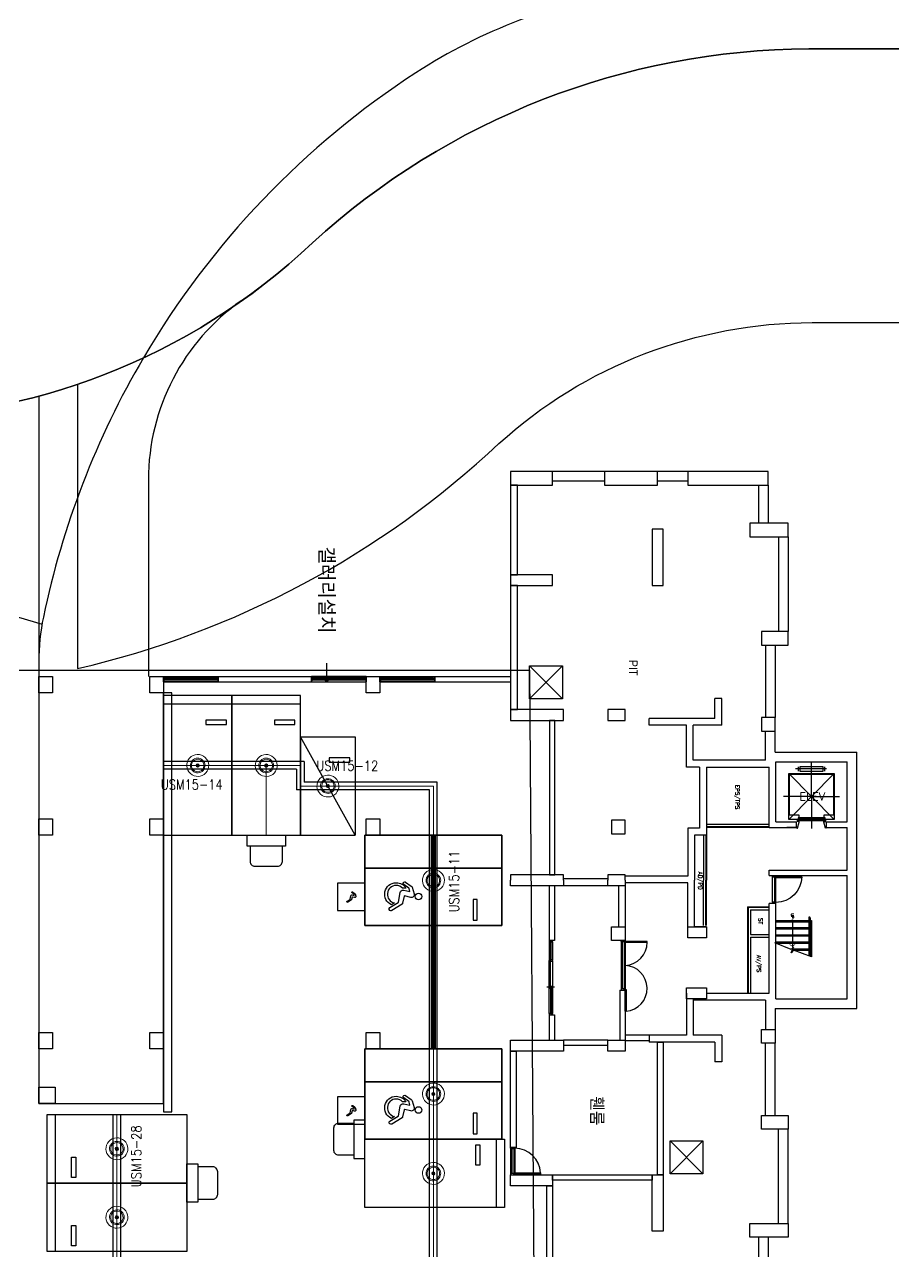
# Model space of a CAD drawing. Header units: millimetres. Extents: x 116443 to 620443, y -399357 to -63957.
# Drawn here: x 420366 to 452074, y -189261 to -144448 of the extents above; entities that cross this region are included whole.
import ezdxf
from ezdxf.enums import TextEntityAlignment as Align

# ---------------------------------------------------------------- set-up
doc = ezdxf.new("R2010")
doc.units = ezdxf.units.MM
doc.header["$LTSCALE"] = 600
for name, color, linetype, lineweight in [('1-주차면센서', 3, 'Continuous', 15), ('SD-배선', 6, 'Continuous', 0), ('TIS-TEXT', 7, 'Continuous', 18), ('주차관제', 4, 'Continuous', 158)]:
    doc.layers.add(name, color=color, linetype=linetype, lineweight=lineweight)
for name, color, linetype in [('2-주차안내등', 2, 'Continuous'), ('PARKING', 7, 'Continuous'), ('RACY WAY', 1, 'Continuous'), ('z', 8, 'Continuous'), ('레이스웨이', 6, 'Continuous'), ('유도관제-공간표시등', 2, 'Continuous'), ('유도관제-통신', 6, 'Continuous')]:
    doc.layers.add(name, color=color, linetype=linetype)
doc.styles.add('GHS', font='romans.shx', dxfattribs={"bigfont": 'ghs.shx'})

# ---------------------------------------------------------------- blocks, each defined once
blk = doc.blocks.new('주차-확장형')
at = {"layer": 'z', "color": 8, "linetype": 'Continuous'}
blk.add_line((0, 300), (2500, 300), dxfattribs=at)
at = {"layer": 'z', "color": 8, "linetype": 'Continuous', "flags": 128}
for points in [[(2500, 0), (0, 0), (0, 5100), (2500, 5100)], [(1550, 1050), (2300, 1050), (2300, 900), (1550, 900)]]:
    blk.add_lwpolyline(points, close=True, dxfattribs=at)
blk = doc.blocks.new('주차-장애인')
at = {"layer": 'z', "color": 8}
for points in [[(1200, 5000), (0, 5000), (0, 0), (1200, 0)], [(0, 5000), (3300, 5000), (3300, 0), (0, 0)], [(1200, 0), (3300, 0), (3300, 5000), (1200, 5000)], [(2350, 4100), (2350, 3950), (3100, 3950), (3100, 4100)], [(1750, -1000), (2750, -1000), (2750, 0), (1750, 0)]]:
    blk.add_lwpolyline(points, close=True, dxfattribs=at)
for points in [[(3300, 0), (3300, 5000), (0, 5000), (0, 0), (1750, 0)], [(2750, 0), (3300, 0)]]:
    blk.add_lwpolyline(points, dxfattribs=at)
for points in [[(2056, 1638, 0.057402), (2057, 1639, 0.483968), (2050, 1644, 0), (2050, 1644), (1945, 1619, 0.180566), (1928, 1608), (1793, 1421, -0.728167), (1696, 1453, -0.157295), (1706, 1485), (1854, 1690, -0.164911), (1895, 1720), (2142, 1794, -0.574907), (2269, 1676), (2217, 1447, 0.42106), (2228, 1429), (2483, 1378, -0.207816), (2515, 1355), (2747, 978), (2747, 978, -0.138685), (2756, 945, -0.756412), (2640, 913, -0.000001), (2640, 913), (2453, 1218, 0.211774), (2443, 1224), (2092, 1290, 0), (2092, 1290, -0.361063), (2003, 1397, -0.057402), (2006, 1422), (2006, 1422), (2056, 1638)], [(1932, 1500), (1932, 1377, 0.20635), (1832, 1143, 0.91237), (2470, 1084), (2539, 975, -0.813693), (1733, 1143, -0.259842), (1932, 1500, 0.259842)], [(2197, -388, 0.057402), (2197, -388, 0.483968), (2194, -386, 0), (2194, -386), (2157, -395, 0.180566), (2150, -399), (2102, -466, -0.728167), (2067, -454, -0.157295), (2071, -443), (2124, -369, -0.164911), (2139, -358), (2228, -332, -0.574907), (2273, -374), (2254, -457, 0.42106), (2259, -463), (2350, -482, -0.207816), (2362, -490), (2445, -625), (2445, -625, -0.138685), (2449, -637, -0.756412), (2407, -649, -0.000001), (2407, -649), (2339, -539, 0.211774), (2336, -537), (2210, -513, 0), (2210, -513, -0.361063), (2178, -475, -0.057402), (2179, -466), (2179, -466), (2197, -388)]]:
    blk.add_lwpolyline(points, format="xyb", dxfattribs=at)
blk.add_ellipse((2233, 1953), major_axis=(99.3, 68.4), ratio=1, start_param=-0.602967, end_param=5.680218, dxfattribs=at)
blk = doc.blocks.new('eq-el-011-D-P')
at = {"layer": 'z', "color": 8}
for p, q in [((550, 1900), (-585, 1900)), ((-485, 1975), (-485, 1825)), ((0, 894), (0, 2135)), ((485, 1825), (485, 1975)), ((825, 1735), (-825, 53)), ((-825, 1735), (825, 53)), ((-825, 53), (-825, 1735)), ((-825, 1735), (825, 1735)), ((825, 1735), (825, 53)), ((0, 894), (-1025, 894)), ((0, 894), (0, -272)), ((0, 894), (1025, 894)), ((-450, 53), (-825, 53)), ((-460, 65), (-450, 65)), ((-450, 65), (-450, 53)), ((0, 115), (0, 75)), ((0, 40), (0, 0)), ((450, 65), (460, 65)), ((460, 65), (450, 65)), ((450, 53), (450, 65)), ((825, 53), (450, 53)), ((-540, -235), (-540, -260)), ((-535, -265), (-514, -265)), ((-520, -20), (-520, -35)), ((-455, -15), (-515, -15)), ((-509, -261), (-450, -46)), ((-450, -44), (-450, -20)), ((450, -44), (450, -20)), ((509, -261), (450, -46)), ((455, -15), (515, -15)), ((535, -265), (514, -265)), ((520, -20), (520, -35)), ((540, -235), (540, -260))]:
    blk.add_line(p, q, dxfattribs=at)
for points in [[(-425, 1975), (-425, 1825), (425, 1825), (425, 1975)], [(-510, 40), (510, 40), (510, 0), (-510, 0)], [(500, 75), (500, 115), (-490, 115), (-490, 75)]]:
    blk.add_lwpolyline(points, close=True, dxfattribs=at)
blk.add_lwpolyline([(-460, 125), (-450, 125), (-450, 210), (-800, 210), (-800, 1710), (800, 1710), (800, 210), (450, 210), (450, 125), (460, 125)], dxfattribs=at)
for centre, start, end in [((-535, -260), 180, 270), ((-515, -20), 90, 180), ((-514, -260), 270, 344.7449), ((-455, -20), 0, 90), ((-455, -44), 344.7449, 360), ((455, -20), 90, 180), ((455, -44), 180, 195.2551), ((514, -260), 195.2551, 270), ((515, -20), 0, 90), ((535, -260), 270, 0)]:
    blk.add_arc(centre, 5, start, end, dxfattribs=at)
blk = doc.blocks.new('99코아-기준층$0$SD-A-1000-민영')
at = {"layer": 'z', "color": 8}
for p, q in [((-75, 0), (-75, 939)), ((-40, 940), (-40, 0)), ((-1020, 0), (-1010, 0)), ((0, 0), (-10, 0)), ((-1010, -120), (-1020, -120)), ((-980, 0), (-70, 0)), ((-965, -40), (-55, -40)), ((-965, -120), (-55, -120)), ((-40, 0), (-75, 0)), ((-10, -120), (0, -120))]:
    blk.add_line(p, q, dxfattribs=at)
for points in [[(-1010, -30), (-1010, 0), (-980, 0), (-980, -40), (-965, -40), (-965, -120), (-1010, -120), (-1010, -95)], [(-10, -30), (-10, 0), (-40, 0), (-40, -40), (-55, -40), (-55, -120), (-10, -120), (-10, -95)]]:
    blk.add_lwpolyline(points, dxfattribs=at)
blk.add_arc((-40, 0), 940, 90, 180, dxfattribs=at)
blk = doc.blocks.new('A$C290E0136')
at = {"layer": 'z', "color": 8}
for p, q in [((30, 200), (930, 200)), ((30, 50), (970, 50)), ((45, 160), (955, 160)), ((45, 90), (955, 90))]:
    blk.add_line(p, q, dxfattribs=at)
for points in [[(970, 200), (930, 200), (930, 1140), (970, 1140)], [(30, 200), (30, 160), (45, 160), (45, 90), (30, 50), (0, 50), (0, 200)], [(970, 200), (970, 160), (955, 160), (955, 90), (970, 50), (1000, 50), (1000, 200)]]:
    blk.add_lwpolyline(points, close=True, dxfattribs=at)
blk.add_arc((965, 206), 935, 92.1383, 180.3524, dxfattribs=at)
blk = doc.blocks.new('주차-경형')
at = {"layer": 'z', "color": 8}
blk.add_lwpolyline([(2000, 3600), (0, 3600), (0, 0), (2000, 3600), (2000, 0), (0, 0)], dxfattribs=at)
at = {"layer": 'z', "color": 8, "linetype": 'Continuous'}
blk.add_lwpolyline([(950, 2675), (200, 2675), (200, 2825), (950, 2825)], close=True, dxfattribs=at)
blk = doc.blocks.new('sa654f6s5d')
at = {"layer": 'z', "color": 8, "linetype": 'Continuous', "ltscale": 0.5}
for p, q in [((251123, 92976, 0), (249923, 91776, 0)), ((249923, 92976, 0), (251123, 91776, 0)), ((256246, 75627, 0), (255046, 74427, 0)), ((255046, 75627, 0), (256246, 74427, 0))]:
    blk.add_line(p, q, dxfattribs=at)
at = {"layer": 'z', "color": 8, "linetype": 'Continuous', "ltscale": 0.5, "elevation": 0}
for points in [[(251123, 91776), (249923, 91776), (249923, 92976), (251123, 92976), (251123, 91776)], [(256246, 74427), (255046, 74427), (255046, 75627), (256246, 75627), (256246, 74427)]]:
    blk.add_lwpolyline(points, dxfattribs=at)
blk = doc.blocks.new('TIS-주차면센서(확대)')
at = {"layer": '1-주차면센서'}
blk.add_hatch(color=256, dxfattribs=at).paths.add_polyline_path([(43.5, 0, 1), (-43.5, 0, 1)])
h = blk.add_hatch(color=256, dxfattribs=at)
edge = h.paths.add_edge_path()
edge.add_arc((0, 0), 43.5, 0, 360)
for radius in [303.5, 203.5, 173.5, 43.5]:
    blk.add_circle((0, 0), radius, dxfattribs=at)
blk = doc.blocks.new('공간표시등')
at = {"layer": '2-주차안내등'}
blk.add_lwpolyline([(-228, 337), (-546, 337, 0.414214), (-646, 237), (-646, -237, 0.414214), (-546, -337), (-228, -337)], format="xyb", close=True, dxfattribs=at)
blk.add_lwpolyline([(-228, -401), (-228, 401), (0, 401), (0, -401)], close=True, dxfattribs=at)
blk = doc.blocks.new('유도관제')
at = {"layer": 'RACY WAY', "ltscale": 0.3}
for p, q in [((430575, -171371), (425435, -171371)), ((430575, -171371), (430575, -172121)), ((430295, -171651), (425435, -171651)), ((430295, -171651), (430295, -172401)), ((435145, -172401), (430295, -172401)), ((435425, -172121), (430575, -172121)), ((435145, -220611), (435145, -172401)), ((435425, -285111, 0), (435425, -172121)), ((423595, -220611), (423595, -184261)), ((423875, -220611, 0), (423875, -184261))]:
    blk.add_line(p, q, dxfattribs=at)
at = {"layer": 'SD-배선', "ltscale": 0.3}
for p, q in [((430435, -171511), (425435, -171511)), ((429185, -174061), (429185, -171511)), ((430435, -171511), (430435, -172261)), ((435285, -172261), (430435, -172261)), ((435285, -285111, 0), (435285, -172261)), ((423735, -220751, 0), (423735, -184261)), ((432785, -185161), (435285, -185161)), ((426285, -186761), (423735, -186761))]:
    blk.add_line(p, q, dxfattribs=at)
at = {"layer": 'PARKING', "xscale": 1.319999999436676, "yscale": 1.320000000298023, "zscale": 1.319999999948777}
for p, rotation in [((426685, -171511), 126.2476558926466), ((429185, -171511), 126.2476558926466), ((431435, -172261), 126.2476558926466), ((435285, -175711), 126.2476558926466), ((435285, -183511), 126.2476558926466), ((423735, -185511), 36.24765589264658), ((435285, -186411), 126.2476558926466), ((423735, -188011), 36.24765589264658)]:
    blk.add_blockref('TIS-주차면센서(확대)', p, dxfattribs=dict(at, rotation=rotation))
at = {"layer": '유도관제-공간표시등', "ltscale": 0.3, "yscale": 1.746523059904575, "zscale": 1.746523057621223}
for p, xscale, rotation in [((429185, -174061), 1.746523060499175, 90.00000000000094), ((432785, -185161), -1.746523060499175, 179.9999999999989), ((426285, -186761), 1.746523060499175, 180.000000000001)]:
    blk.add_blockref('공간표시등', p, dxfattribs=dict(at, xscale=xscale, rotation=rotation))
at = {"layer": 'TIS-TEXT', "color": 4, "ltscale": 0.3, "style": 'GHS', "width": 0.85}
for s, p in [('USM15-12', (432143, -171521)), ('USM15-14', (426468, -172208))]:
    blk.add_text(s, height=360, dxfattribs=at).set_placement(p, align=Align.MIDDLE)
for s, p in [('USM15-11', (436041, -175748)), ('USM15-28', (424443, -185785))]:
    blk.add_text(s, height=360, rotation=90, dxfattribs=at).set_placement(p, align=Align.MIDDLE)

msp = doc.modelspace()

# ---------------------------------------------------------------- linework, layer by layer
at = {"layer": 'z', "color": 8}
for p, q in [((454704.9, -145336.4), (448983.2, -145336.4)), ((420884.9, -158018), (420884.9, -183860.7)), ((441534.9, -160777.5), (439629.9, -160777.5)), ((444564.9, -160777.5), (443464.9, -160777.5)), ((441534.9, -161127.5), (439629.9, -161127.5)), ((444564.9, -161127.5), (443464.9, -161127.5)), ((447154.9, -161277.5), (447154.9, -162662.5)), ((447504.9, -161277.5), (447504.9, -162662.5)), ((447884.9, -163162.5), (447884.9, -166612.5)), ((448234.9, -163162.5), (448234.9, -166612.5)), ((447404.9, -167112.5), (447404.9, -169752.5)), ((447754.9, -167112.5), (447754.9, -169752.5)), ((427434.9, -168460.7), (427434.9, -168260.7)), ((430834.9, -168460.7), (430834.9, -168260.7)), ((435334.9, -168460.7), (435334.9, -168260.7)), ((425434.9, -183860.7), (425434.9, -168860.7)), ((447754.9, -171022.5), (450734.9, -171022.5)), ((450734.9, -180382.5), (450734.9, -171022.5)), ((447534.9, -173772.5), (447534.9, -171572.5)), ((447784.9, -173572.5), (447784.9, -171372.5)), ((447784.9, -171372.5), (450384.9, -171372.5)), ((450384.9, -173572.5), (450384.9, -171372.5)), ((447534.9, -173662.5), (445249.9, -173662.5)), ((447534.9, -173752.5), (445249.9, -173752.5)), ((447534.9, -173772.5), (445249.9, -173772.5)), ((447534.9, -173772.5), (448534.9, -173772.5)), ((447784.9, -173572.5), (448534.9, -173572.5)), ((448534.9, -173772.5), (448184.9, -173772.5)), ((448534.9, -173772.5), (448534.9, -173572.5)), ((449634.9, -173572.5), (450384.9, -173572.5)), ((449634.9, -173772.5), (449634.9, -173572.5)), ((449634.9, -173772.5), (450384.9, -173772.5)), ((450384.9, -175332.5), (450384.9, -173772.5)), ((444814.9, -174052.5), (444814.9, -175702.5)), ((445249.9, -174052.5), (444814.9, -174052.5)), ((445140, -174052.5), (445140, -175704.3)), ((445230, -174052.5), (445230, -175704.3)), ((445249.9, -174052.5), (445249.9, -175702.5)), ((441654.9, -175652.5), (440034.9, -175652.5)), ((447534.9, -175532.5), (447534.9, -175332.5)), ((447534.9, -175332.5), (450384.9, -175332.5)), ((447534.9, -175532.5), (450384.9, -175532.5)), ((450384.9, -180032.5), (450384.9, -175532.5)), ((439504.9, -175902.5), (439504.9, -177902.5)), ((439704.9, -175902.5), (439704.9, -177902.5)), ((441654.9, -175902.5), (440034.9, -175902.5)), ((442034.9, -175902.5), (442034.9, -177402.5)), ((442284.9, -175902.5), (442284.9, -177402.5)), ((444564.9, -177482.5), (444564.9, -175802.5)), ((444814.9, -177402.5), (444814.9, -175702.5)), ((445140, -177352.5), (445140, -175700.6)), ((445230, -177352.5), (445230, -175700.6)), ((445249.9, -177352.5), (445249.9, -175702.5)), ((447534.9, -179832.5), (447534.9, -176552.5)), ((447784.9, -176552.5), (447534.9, -176552.5)), ((447784.9, -180032.5), (447784.9, -176552.5)), ((446749.9, -176667.5), (446749.9, -179832.5)), ((446749.9, -176667.5), (447534.9, -176667.5)), ((446769.9, -176687.5), (446769.9, -179832.5)), ((446769.9, -176687.5), (447534.9, -176687.5)), ((446859.9, -176777.5), (446859.9, -177687.5)), ((446859.9, -176777.5), (447534.9, -176777.5)), ((445249.9, -177402.5), (444814.9, -177402.5)), ((447784.9, -177172.5), (448984.9, -177172.5)), ((447784.9, -177187.5), (448984.9, -177187.5)), ((447784.9, -177202.5), (448984.9, -177202.5)), ((447784.9, -177217.5), (448984.9, -177217.5)), ((447784.9, -177432.5), (448984.9, -177432.5)), ((447784.9, -177447.5), (448984.9, -177447.5)), ((448384.9, -177172.5), (448384.9, -178131.3)), ((448984.9, -177072.5), (448984.9, -178463.5)), ((449034.9, -177072.5), (449034.9, -178481.8)), ((449034.9, -177172.5), (449084.9, -177172.5)), ((449084.9, -177172.5), (449084.9, -178500.2)), ((439704.9, -177902.5), (439504.9, -177902.5)), ((446859.9, -177687.5), (447534.9, -177687.5)), ((446859.9, -177777.5), (446859.9, -179832.5)), ((446859.9, -177777.5), (447534.9, -177777.5)), ((447784.9, -177462.5), (448984.9, -177462.5)), ((447784.9, -177477.5), (448984.9, -177477.5)), ((447784.9, -177692.5), (448984.9, -177692.5)), ((447784.9, -177707.5), (448984.9, -177707.5)), ((447784.9, -177722.5), (448984.9, -177722.5)), ((447784.9, -177737.5), (448984.9, -177737.5)), ((439504.9, -177957.5), (439504.9, -178612.5)), ((439563.9, -177957.5), (439563.9, -178612.5)), ((439575.9, -177957.5), (439575.9, -178612.5)), ((439634.9, -177957.5), (439634.9, -178612.5)), ((442134.9, -177937.5), (442134.9, -179687.5)), ((442169.9, -177952.5), (442169.9, -179672.5)), ((442249.9, -177952.5), (442249.9, -179672.5)), ((442284.9, -177967.5), (442284.9, -179687.5)), ((447784.9, -177952.5), (448984.9, -177952.5)), ((447784.9, -177967.5), (448984.9, -177967.5)), ((447784.9, -177982.5), (448984.9, -177982.5)), ((447784.9, -177997.5), (448984.9, -177997.5)), ((448305.6, -178212.5), (448984.9, -178212.5)), ((448379.8, -178257.5), (448984.9, -178257.5)), ((448385.5, -178242.5), (448984.9, -178242.5)), ((448391.2, -178227.5), (448984.9, -178227.5)), ((439634.9, -178612.5), (439504.9, -178612.5)), ((439504.9, -178612.5), (439504.9, -178652.5)), ((439504.9, -178647.5), (439504.9, -178637.5)), ((439504.9, -180572.5), (439504.9, -178637.5)), ((439514.9, -178652.5), (439504.9, -178652.5)), ((439514.9, -178637.5), (439554.9, -178637.5)), ((439514.9, -178637.5), (439514.9, -178652.5)), ((439514.9, -178647.5), (439514.9, -179647.5)), ((439554.9, -178647.5), (439514.9, -178647.5)), ((439554.9, -178717.5), (439514.9, -178717.5)), ((439534.9, -179577.5), (439534.9, -178717.5)), ((439554.9, -178652.5), (439554.9, -178637.5)), ((439554.9, -179577.5), (439554.9, -178647.5)), ((439554.9, -178687.5), (439554.9, -178647.5)), ((439554.9, -178652.5), (439634.9, -178652.5)), ((439634.9, -178652.5), (439634.9, -178612.5)), ((439634.9, -178637.5), (439634.9, -180572.5)), ((439700.8, -179612.5), (439426.4, -179612.5)), ((439554.9, -179577.5), (439514.9, -179577.5)), ((439514.9, -179647.5), (439554.9, -179647.5)), ((439554.9, -179647.5), (439554.9, -179577.5)), ((439564.9, -179577.5), (439564.9, -180577.5)), ((439604.9, -179577.5), (439564.9, -179577.5)), ((439604.9, -179647.5), (439564.9, -179647.5)), ((439584.9, -179647.5), (439584.9, -180507.5)), ((439604.9, -180507.5), (439604.9, -179577.5)), ((442084.9, -179722.5), (442284.9, -179722.5)), ((442084.9, -179722.5), (442084.9, -181542.5)), ((442284.9, -179722.5), (442284.9, -181542.5)), ((447784.9, -180032.5), (450384.9, -180032.5)), ((439559.9, -180572.5), (439504.9, -180572.5)), ((439504.9, -180572.5), (439504.9, -180612.5)), ((439559.9, -180572.5), (439559.9, -180587.5)), ((439609.9, -180587.5), (439559.9, -180587.5)), ((439604.9, -180507.5), (439564.9, -180507.5)), ((439564.9, -180577.5), (439604.9, -180577.5)), ((439604.9, -180577.5), (439604.9, -180507.5)), ((439609.9, -180587.5), (439609.9, -180572.5)), ((439609.9, -180572.5), (439634.9, -180572.5)), ((439634.9, -180612.5), (439634.9, -180572.5)), ((447754.9, -180382.5), (450734.9, -180382.5)), ((439504.9, -180612.5), (439634.9, -180612.5)), ((439504.9, -180622.5), (439704.9, -180622.5)), ((439504.9, -180622.5), (439504.9, -181542.5)), ((439704.9, -180622.5), (439704.9, -181542.5)), ((443154.9, -181362.5), (442284.9, -181362.5)), ((441654.9, -181542.5), (440034.9, -181542.5)), ((441654.9, -181742.5), (440034.9, -181742.5)), ((443154.9, -181562.5), (442284.9, -181562.5)), ((447404.9, -184292.5), (447404.9, -181652.5)), ((447754.9, -184292.5), (447754.9, -181652.5)), ((420884.9, -183860.7), (425434.9, -183860.7)), ((447884.9, -188242.5), (447884.9, -184792.5)), ((448234.9, -188242.5), (448234.9, -184792.5)), ((447154.9, -188742.5), (447154.9, -190182.5)), ((447504.9, -188742.5), (447504.9, -192022.5))]:
    msp.add_line(p, q, dxfattribs=at)
at = {"layer": 'z', "color": 8, "linetype": 'Continuous'}
for p, q in [((425434.9, -168260.7), (425434.9, -168460.7)), ((425434.9, -168260.7), (427434.9, -168260.7)), ((425434.9, -168460.7), (427434.9, -168460.7)), ((427394.9, -168320.7), (425474.9, -168320.7)), ((427394.9, -168354.7), (425474.9, -168354.7)), ((427394.9, -168366.7), (425474.9, -168366.7)), ((427394.9, -168400.7), (425474.9, -168400.7)), ((427434.9, -168260.7), (427434.9, -168460.7)), ((430834.9, -168260.7), (430834.9, -168460.7)), ((430834.9, -168260.7), (432834.9, -168260.7)), ((430834.9, -168460.7), (432834.9, -168460.7)), ((432794.9, -168320.7), (430874.9, -168320.7)), ((432794.9, -168354.7), (430874.9, -168354.7)), ((432794.9, -168366.7), (430874.9, -168366.7)), ((432794.9, -168400.7), (430874.9, -168400.7)), ((432834.9, -168260.7), (432834.9, -168460.7)), ((433334.9, -168260.7), (433334.9, -168460.7)), ((433334.9, -168260.7), (435334.9, -168260.7)), ((433334.9, -168460.7), (435334.9, -168460.7)), ((435294.9, -168320.7), (433374.9, -168320.7)), ((435294.9, -168354.7), (433374.9, -168354.7)), ((435294.9, -168366.7), (433374.9, -168366.7)), ((435294.9, -168400.7), (433374.9, -168400.7)), ((435334.9, -168260.7), (435334.9, -168460.7))]:
    msp.add_line(p, q, dxfattribs=at)
at = {"layer": 'z', "color": 8, "ltscale": 5000}
for p, q in [((445809.9, -169067.5), (445559.9, -169067.5)), ((445559.9, -169792.5), (445559.9, -169067.5)), ((445809.9, -170042.5), (445809.9, -169067.5)), ((445559.9, -169792.5), (443154.9, -169792.5)), ((443154.9, -170042.5), (443154.9, -169792.5)), ((444519.9, -170042.5), (443154.9, -170042.5)), ((444519.9, -171572.5), (444519.9, -170042.5)), ((445809.9, -170042.5), (444769.9, -170042.5)), ((444769.9, -171322.5), (444769.9, -170042.5)), ((447404.9, -171322.5), (447404.9, -170252.5)), ((447754.9, -171022.5), (447754.9, -170252.5)), ((444999.9, -171572.5), (444519.9, -171572.5)), ((447404.9, -171322.5), (444769.9, -171322.5)), ((445249.9, -171572.5), (445249.9, -174052.5)), ((445249.9, -171572.5), (447534.9, -171572.5)), ((444564.9, -175552.5), (442284.9, -175552.5)), ((444564.9, -175802.5), (442284.9, -175802.5)), ((444519.9, -179832.5), (444519.9, -181362.5)), ((444769.9, -180032.5), (444769.9, -181362.5)), ((447404.9, -180082.5), (444769.9, -180082.5)), ((445249.9, -179832.5), (447534.9, -179832.5)), ((447404.9, -180082.5), (447404.9, -181152.5)), ((447754.9, -180382.5), (447754.9, -181152.5)), ((444519.9, -181362.5), (443154.9, -181362.5)), ((443154.9, -181362.5), (443154.9, -181612.5)), ((445809.9, -181362.5), (444769.9, -181362.5)), ((445809.9, -181362.5), (445809.9, -182337.5)), ((445559.9, -181612.5), (443154.9, -181612.5)), ((445559.9, -181612.5), (445559.9, -182337.5)), ((445809.9, -182337.5), (445559.9, -182337.5))]:
    msp.add_line(p, q, dxfattribs=at)
at = {"layer": 'z', "color": 8, "linetype": 'Continuous'}
for points in [[(454753.9, -142325.9), (449106.5, -142325.9, 0.0912001), (438431.8, -144289.2, 0.0531755), (434649.8, -146210.5, 0.1164501), (424705.9, -156617.4)], [(428275.9, -154536, 0.2438651), (424885.1, -161074.8), (424885, -168263.9)]]:
    msp.add_lwpolyline(points, format="xyb", dxfattribs=at)
at = {"layer": 'z', "color": 8}
msp.add_lwpolyline([(454704.9, -296160), (454704.9, -145336.4), (448983.2, -145336.4, 0.1862524), (430877.8, -152417.6, -0.3976628), (398593.4, -152417.3, 0.1886396), (380238.9, -145336.4), (379265.2, -145336.4), (366265.2, -148336.4), (350554.2, -148336.4), (338554.2, -145336.4), (287940.1, -145336.4), (233910.5, -145336.4), (215911, -145336.4, -0.0088886), (214240.4, -145306.7), (214240.4, -192916.5), (178910.5, -192916.5), (178910.5, -262891.7), (201410.5, -270153.8, 0.1016833)], format="xyb", close=True, dxfattribs=at)
for points in [[(214240.4, -145306.7, 0.0088886), (215911, -145336.4), (233910.5, -145336.4), (287940.1, -145336.4), (338554.2, -145336.4), (350554.2, -148336.4), (366265.2, -148336.4), (379265.2, -145336.4), (380493, -145336.4, -0.1862046), (398593.4, -152417.3, 0.3976628), (430877.8, -152417.6, -0.1862524), (448983.2, -145336.4), (454704.9, -145336.4)], [(422292.5, -167973.3, 0.1324252), (437675.7, -159752.1, -0.1864625), (449105.7, -155336.1), (454704.4, -155336.4)], [(424705.9, -156619.5, 0.0815812), (421053.3, -166092.8, 0.0513422), (420885.5, -167722.8), (420885.5, -168262.6)]]:
    msp.add_lwpolyline(points, format="xyb", dxfattribs=at)
for points in [[(422292.5, -157588.8), (422292.5, -167973.3)], [(422292.5, -157588.8), (422292.5, -167973.3)], [(431395.2, -168351), (431395.2, -167768.3)], [(427434.9, -168260.7), (430834.9, -168260.7)], [(427434.9, -168460.7), (430834.9, -168460.7)], [(435334.9, -168260.7), (438104.9, -168260.7)], [(435334.9, -168460.7), (438104.9, -168460.7)], [(444999.9, -171572.5), (444999.9, -173802.5), (444564.9, -173802.5), (444564.9, -175552.5)], [(440034.9, -175702.5), (440034.9, -175502.5), (438104.9, -175502.5), (438104.9, -175702.5)], [(442284.9, -175702.5), (442284.9, -175502.5), (441654.9, -175502.5), (441654.9, -175702.5)], [(440034.9, -175702.5), (440034.9, -175902.5), (438104.9, -175902.5), (438104.9, -175702.5)], [(442284.9, -175702.5), (442284.9, -175902.5), (441654.9, -175902.5), (441654.9, -175702.5)], [(442249.9, -177912.5), (442284.9, -177912.5), (442284.9, -177937.5), (442249.9, -177937.5), (442249.9, -177952.5), (442169.9, -177952.5), (442169.9, -177952.5), (442134.9, -177937.5), (442134.9, -177912.5), (442169.9, -177912.5)], [(449084.9, -178500.2), (448430.5, -178260.3), (448342.1, -178357), (448427.7, -178131.1), (448340.6, -178226.6), (447744.6, -177985.9)], [(442249.9, -179712.5), (442284.9, -179712.5), (442284.9, -179687.5), (442249.9, -179687.5), (442249.9, -179672.5), (442169.9, -179672.5), (442169.9, -179672.5), (442134.9, -179687.5), (442134.9, -179712.5), (442169.9, -179712.5)]]:
    msp.add_lwpolyline(points, dxfattribs=at)
for points in [[(438104.9, -160777.5), (438104.9, -161277.5), (439629.9, -161277.5), (439629.9, -160777.5)], [(441534.9, -160777.5), (441534.9, -161277.5), (443464.9, -161277.5), (443464.9, -160777.5)], [(444564.9, -160777.5), (444564.9, -161277.5), (447504.9, -161277.5), (447504.9, -160777.5)], [(438104.9, -161277.5), (438104.9, -164542.5), (438354.9, -164542.5), (438354.9, -161277.5)], [(446834.9, -162662.5), (446834.9, -163162.5), (448234.9, -163162.5), (448234.9, -162662.5)], [(443264.9, -164942.5), (443664.9, -164942.5), (443664.9, -162882.5), (443264.9, -162882.5)], [(438104.9, -164542.5), (438104.9, -164942.5), (439629.9, -164942.5), (439629.9, -164542.5)], [(438104.9, -164942.5), (438104.9, -169462.5), (438354.9, -169462.5), (438354.9, -164942.5)], [(447254.9, -166612.5), (447254.9, -167112.5), (448234.9, -167112.5), (448234.9, -166612.5)], [(420884.9, -168861.1), (420884.9, -168261.1), (421384.9, -168261.1), (421384.9, -168861.1)], [(424934.9, -168860.7), (424934.9, -168260.7), (425434.9, -168260.7), (425434.9, -168860.7)], [(425434.9, -168260.7), (427434.9, -168260.7), (427434.9, -168460.7), (425434.9, -168460.7)], [(432834.9, -168260.7), (430834.9, -168260.7), (430834.9, -168460.7), (432834.9, -168460.7)], [(432834.9, -168860.7), (432834.9, -168260.7), (433334.9, -168260.7), (433334.9, -168860.7)], [(433334.9, -168260.7), (435334.9, -168260.7), (435334.9, -168460.7), (433334.9, -168460.7)], [(425434.9, -168860.7), (425434.9, -184160.7), (425734.9, -184160.7), (425734.9, -168860.7)], [(438104.9, -169462.5), (438104.9, -169862.5), (440034.9, -169862.5), (440034.9, -169462.5)], [(441654.9, -169462.5), (441654.9, -169862.5), (442284.9, -169862.5), (442284.9, -169462.5)], [(447254.9, -169752.5), (447254.9, -170252.5), (447754.9, -170252.5), (447754.9, -169752.5)], [(439522, -169862.5), (439522, -175502.5), (439722, -175502.5), (439722, -169862.5)], [(424934.9, -174060.7), (424934.9, -173460.7), (425434.9, -173460.7), (425434.9, -174060.7)], [(432834.9, -174060.7), (432834.9, -173460.7), (433334.9, -173460.7), (433334.9, -174060.7)], [(441784.9, -173502.5), (441784.9, -174002.5), (442284.9, -174002.5), (442284.9, -173502.5)], [(441784.9, -177902.5), (441784.9, -177402.5), (442284.9, -177402.5), (442284.9, -177902.5)], [(444564.9, -177802.5), (444564.9, -177402.5), (445249.9, -177402.5), (445249.9, -177802.5)], [(439504.9, -177912.5), (439504.9, -177957.5), (439634.9, -177957.5), (439634.9, -177912.5)], [(442284.9, -177937.5), (442284.9, -177967.5), (443084.9, -177967.5), (443084.9, -177937.5)], [(442284.9, -179687.5), (442314.9, -179687.5), (442314.9, -180487.5), (442284.9, -180487.5)], [(444519.9, -180032.5), (444519.9, -179632.5), (445249.9, -179632.5), (445249.9, -180032.5)], [(424934.9, -181860.7), (424934.9, -181260.7), (425434.9, -181260.7), (425434.9, -181860.7)], [(432834.9, -181860.7), (432834.9, -181260.7), (433334.9, -181260.7), (433334.9, -181860.7)], [(447254.9, -181652.5), (447254.9, -181152.5), (447754.9, -181152.5), (447754.9, -181652.5)], [(438104.9, -181942.5), (438104.9, -181542.5), (440034.9, -181542.5), (440034.9, -181942.5)], [(441654.9, -181942.5), (441654.9, -181542.5), (442284.9, -181542.5), (442284.9, -181942.5)], [(443664.9, -181612.5), (443664.9, -186462.5), (443464.9, -186462.5), (443464.9, -181612.5)], [(438104.9, -185462.5), (438104.9, -181942.5), (438304.9, -181942.5), (438304.9, -185462.5)], [(420884.9, -183260.7), (421484.9, -183260.7), (421484.9, -183860.7), (420884.9, -183860.7)], [(447254.9, -184792.5), (447254.9, -184292.5), (448234.9, -184292.5), (448234.9, -184792.5)], [(438104.9, -186862.5), (438104.9, -186462.5), (439629.9, -186462.5), (439629.9, -186862.5)], [(439429.9, -190182.5), (439429.9, -186862.5), (439629.9, -186862.5), (439629.9, -190182.5)], [(439629.9, -186462.5), (443264.9, -186462.5), (443264.9, -186662.5), (439629.9, -186662.5)], [(443264.9, -186462.5), (443664.9, -186462.5), (443664.9, -188522.5), (443264.9, -188522.5)], [(446834.9, -188742.5), (446834.9, -188242.5), (448234.9, -188242.5), (448234.9, -188742.5)]]:
    msp.add_lwpolyline(points, close=True, dxfattribs=at)
at = {"layer": 'z', "color": 8, "linetype": 'Continuous'}
for points in [[(416758.6, -165099.4), (421005.2, -166344.3)], [(425434.9, -168375.7), (425434.9, -168400.7), (425474.9, -168400.7), (425474.9, -168320.7), (425434.9, -168320.7), (425434.9, -168345.7)], [(427434.9, -168375.7), (427434.9, -168400.7), (427394.9, -168400.7), (427394.9, -168320.7), (427434.9, -168320.7), (427434.9, -168345.7)], [(430834.9, -168375.7), (430834.9, -168400.7), (430874.9, -168400.7), (430874.9, -168320.7), (430834.9, -168320.7), (430834.9, -168345.7)], [(432834.9, -168375.7), (432834.9, -168400.7), (432794.9, -168400.7), (432794.9, -168320.7), (432834.9, -168320.7), (432834.9, -168345.7)], [(433334.9, -168375.7), (433334.9, -168400.7), (433374.9, -168400.7), (433374.9, -168320.7), (433334.9, -168320.7), (433334.9, -168345.7)], [(435334.9, -168375.7), (435334.9, -168400.7), (435294.9, -168400.7), (435294.9, -168320.7), (435334.9, -168320.7), (435334.9, -168345.7)]]:
    msp.add_lwpolyline(points, dxfattribs=at)
at = {"layer": 'z', "color": 8}
for points, const_width in [([(431395.2, -168301, 1), (431395.2, -168401, 1)], 100), ([(448404.9, -177172.5, -1), (448364.9, -177172.5, -1)], 40)]:
    msp.add_lwpolyline(points, format="xyb", close=True, dxfattribs=dict(at, const_width=const_width))
at = {"layer": 'z', "color": 8, "elevation": 0}
for points in [[(420884.9, -174060.7), (420884.9, -173460.7), (421384.9, -173460.7), (421384.9, -174060.7)], [(420884.9, -181860.7), (420884.9, -181260.7), (421384.9, -181260.7), (421384.9, -181860.7)]]:
    msp.add_lwpolyline(points, close=True, dxfattribs=at)
at = {"layer": 'z', "color": 8}
for centre, radius, start, end in [((449105.6, -172336.1), 27000, 90.25966, 132.462), ((414735.8, -135330.7), 23505.9, 226.62782, 313.37133), ((449009.9, -177072.5), 25, 0, 180), ((442240.9, -177969.6), 844, 272.98878, 0.14542), ((442245.5, -179650.9), 839.4, 274.74133, 87.31059)]:
    msp.add_arc(centre, radius, start, end, dxfattribs=at)
for points in [[(448384.9, -178102.6, 0), (448384.9, -178131.3, 0), (448286.1, -178032.4, 0), (448272.5, -178051.5, 0)], [(448384.9, -178102.6, 0), (448384.9, -178131.3, 0), (448483.8, -178032.4, 0), (448497.3, -178051.5, 0)]]:
    msp.add_solid(points, dxfattribs=at)
at = {"layer": '레이스웨이', "color": 6, "lineweight": 30}
for p, q in [((416814.1, -168028.7), (438798.4, -168028.7)), ((438798.4, -168028.7), (439102.8, -213959.7))]:
    msp.add_line(p, q, dxfattribs=at)
at = {"layer": '주차관제', "color": 140, "const_width": 200}
msp.add_lwpolyline([(435284.9, -181860.7), (435284.9, -174060.7)], dxfattribs=at)
at = {"layer": '주차관제', "color": 1, "const_width": 200}
msp.add_lwpolyline([(435284.9, -177360.7), (435284.9, -181860.7)], dxfattribs=at)

# ---------------------------------------------------------------- block references
at = {"layer": 'z', "color": 8}
msp.add_blockref('sa654f6s5d', (188875.5, -260850.4, 0), dxfattribs=at)
at = {"layer": 'z', "color": 8, "xscale": -1}
for name, p, rotation in [('주차-확장형', (425434.9, -168960.7), 180), ('주차-확장형', (427934.9, -168960.7), 180), ('99코아-기준층$0$SD-A-1000-민영', (447784.9, -175532.5), 269.9999999999999)]:
    msp.add_blockref(name, p, dxfattribs=dict(at, rotation=rotation))
msp.add_blockref('주차-경형', (432434.9, -174060.7), dxfattribs=at)
at = {"layer": 'z', "color": 8, "extrusion": (0, 0, -1), "xscale": -1, "zscale": -1}
msp.add_blockref('eq-el-011-D-P', (-449084.9, -173537.5), dxfattribs=at)
at = {"layer": 'z', "color": 8}
for name, p, rotation in [('주차-장애인', (432784.9, -174060.7), 270), ('주차-장애인', (432784.9, -181860.7), 270), ('주차-확장형', (421184.9, -184260.7), 270), ('주차-확장형', (437884.9, -187660.7), 89.9999999999999), ('주차-확장형', (421184.9, -186760.7), 270)]:
    msp.add_blockref(name, p, dxfattribs=dict(at, rotation=rotation))
at = {"layer": 'z', "color": 8, "ltscale": 2.5, "rotation": 269.9999999999999}
msp.add_blockref('A$C290E0136', (438054.9, -185462.5), dxfattribs=at)
at = {"layer": '유도관제-통신'}
msp.add_blockref('유도관제', (0, 0), dxfattribs=at)

# ---------------------------------------------------------------- texts
at = {"layer": 'z', "color": 8, "style": 'GHS'}
msp.add_text('갤러리설치', height=600, rotation=270, dxfattribs=at).set_placement((431074.3, -163514))
for s, height, p in [('PIT', 300, (442574.6, -167933.7)), ('EPS/TPS', 150, (446381.8, -172663.8, 0)), ('AD/PD', 150, (445026.4, -175716.5, 0)), ('ST', 150, (447224.7, -177197.5)), ('AV/PS', 150, (447164.5, -178750.1, 0)), ('휀룸', 500, (441245, -184124.7))]:
    msp.add_text(s, height=height, rotation=270, dxfattribs=at).set_placement(p, align=Align.MIDDLE_CENTER)
msp.add_text('ELEV', height=300, dxfattribs=at).set_placement((449108, -172644.1), align=Align.MIDDLE)
msp.add_text('UP', height=100, rotation=270, dxfattribs=at).set_placement((448386.9, -177006), align=Align.MIDDLE)

doc.saveas('drawing.dxf')
